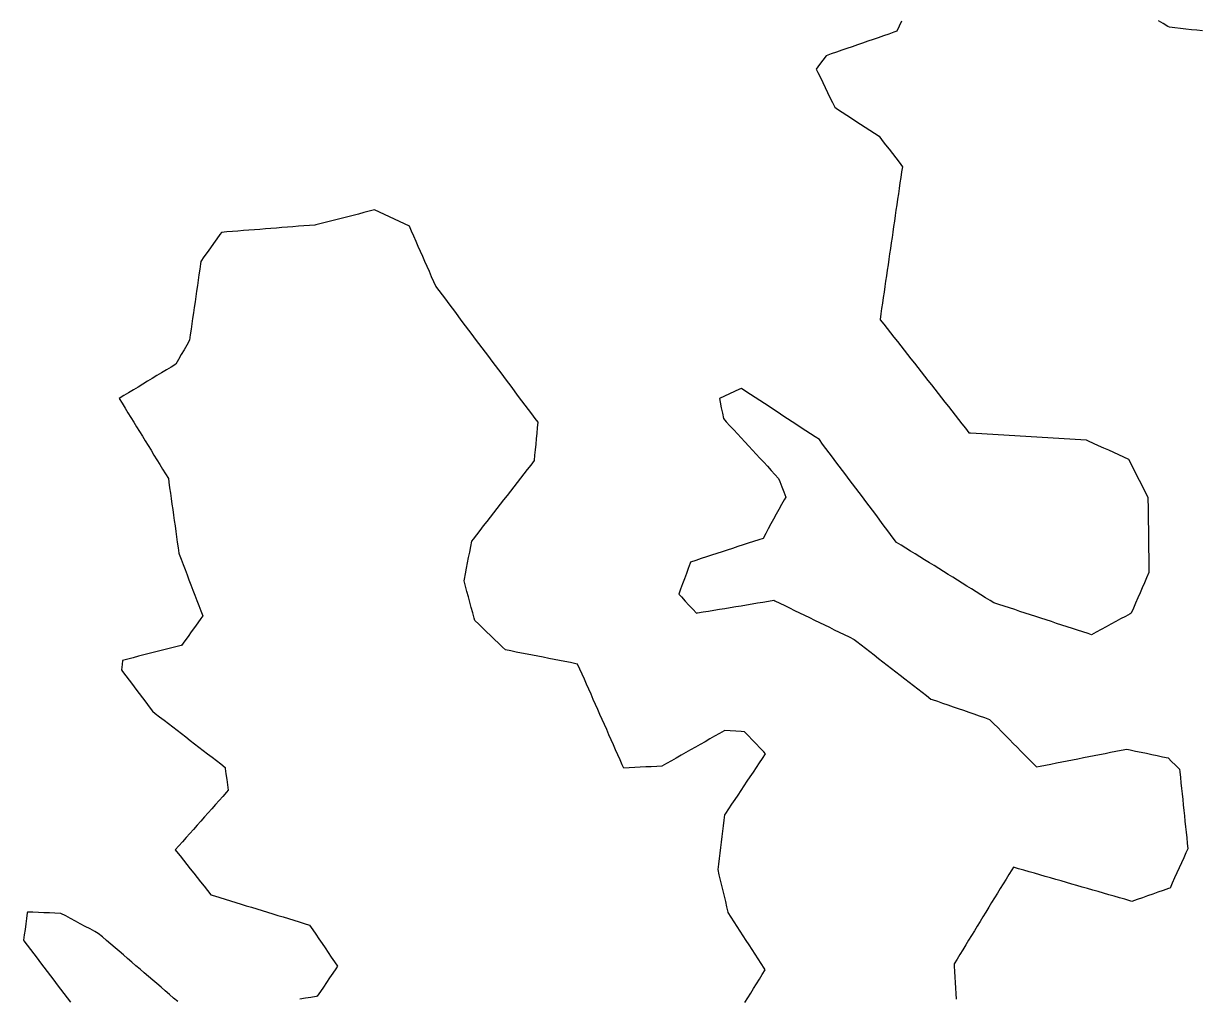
# Model space of a CAD drawing. Header units: millimetres. Extents: x 165 to 2352, y 1753 to 3323.
# Drawn here: x 180.7 to 393.8, y 2428.1 to 2604.8 of the extents above; entities that cross this region are included whole.
import ezdxf

# ---------------------------------------------------------------- set-up
doc = ezdxf.new("R2010")
doc.units = ezdxf.units.MM
doc.layers.add('ALL_ISLANDS', color=7, linetype='Continuous')
doc.layers.add('OUTLINE_ISLAND_01', color=7, linetype='Continuous')

msp = doc.modelspace()

# ---------------------------------------------------------------- linework, layer by layer
at = {"layer": 'ALL_ISLANDS'}
for points in [[(339.7696, 2605.2237), (339.3662, 2604.3087), (338.9629, 2603.3936), (338.4174, 2603.2054), (337.4721, 2602.8792), (336.5268, 2602.5529), (335.5815, 2602.2267), (334.6363, 2601.9005), (333.691, 2601.5743), (332.7457, 2601.2481), (331.8004, 2600.9218), (330.8551, 2600.5956), (329.9098, 2600.2694), (328.9645, 2599.9432), (328.0192, 2599.617), (327.0739, 2599.2907), (326.1286, 2598.9645), (326.1264, 2598.9615), (325.5376, 2598.1531), (324.9489, 2597.3448), (324.3602, 2596.5365), (324.6604, 2595.9126), (325.094, 2595.0115), (325.5275, 2594.1104), (325.9611, 2593.2093), (326.3947, 2592.3082), (326.8283, 2591.4071), (327.2619, 2590.506), (327.6955, 2589.6048), (328.1882, 2589.2849), (329.0269, 2588.7403), (329.8655, 2588.1957), (330.7042, 2587.651), (331.5429, 2587.1064), (332.3816, 2586.5618), (333.2203, 2586.0172), (334.059, 2585.4726), (334.8976, 2584.9279), (335.7363, 2584.3833), (336.3182, 2583.6183), (336.9235, 2582.8223), (337.5289, 2582.0264), (338.1343, 2581.2304), (338.7396, 2580.4345), (339.345, 2579.6385), (339.9504, 2578.8426), (339.8098, 2577.8821), (339.665, 2576.8926), (339.5203, 2575.9031), (339.3755, 2574.9137), (339.2307, 2573.9242), (339.0859, 2572.9347), (338.9412, 2571.9453), (338.7964, 2570.9558), (338.6516, 2569.9664), (338.5068, 2568.9769), (338.3621, 2567.9874), (338.2173, 2566.998), (338.0725, 2566.0085), (337.9277, 2565.019), (337.7829, 2564.0296), (337.6382, 2563.0401), (337.4934, 2562.0506), (337.3486, 2561.0612), (337.2038, 2560.0717), (337.0591, 2559.0822), (336.9143, 2558.0928), (336.7695, 2557.1033), (336.6247, 2556.1139), (336.48, 2555.1244), (336.3352, 2554.1349), (336.1904, 2553.1455), (336.0456, 2552.156), (335.9009, 2551.1665), (335.9554, 2551.0969), (336.5721, 2550.3097), (337.1888, 2549.5225), (337.8055, 2548.7353), (338.4222, 2547.9481), (339.0389, 2547.1609), (339.6556, 2546.3737), (340.2723, 2545.5865), (340.8889, 2544.7993), (341.5056, 2544.0121), (342.1223, 2543.2249), (342.739, 2542.4377), (343.3557, 2541.6505), (343.9724, 2540.8632), (344.5891, 2540.076), (345.2058, 2539.2888), (345.8225, 2538.5016), (346.4392, 2537.7144), (347.0559, 2536.9272), (347.6726, 2536.14), (348.2893, 2535.3528), (348.906, 2534.5656), (349.5226, 2533.7784), (350.1393, 2532.9912), (350.756, 2532.204), (351.3727, 2531.4168), (351.9894, 2530.6296), (352.3266, 2530.6086), (353.3247, 2530.5466), (354.3228, 2530.4846), (355.3208, 2530.4226), (356.3189, 2530.3606), (357.317, 2530.2986), (358.3151, 2530.2366), (359.3131, 2530.1746), (360.3112, 2530.1126), (361.3093, 2530.0506), (362.3074, 2529.9886), (363.3054, 2529.9266), (364.3035, 2529.8646), (365.3016, 2529.8025), (366.2997, 2529.7405), (367.2977, 2529.6785), (368.2958, 2529.6165), (369.2939, 2529.5545), (370.292, 2529.4925), (371.29, 2529.4305), (372.2881, 2529.3685), (373.2862, 2529.3065), (373.6387, 2529.1461), (374.5489, 2528.7318), (375.4591, 2528.3176), (376.3692, 2527.9034), (377.2794, 2527.4892), (378.1896, 2527.0749), (379.0998, 2526.6607), (380.0099, 2526.2465), (380.9201, 2525.8322), (381.2743, 2525.1373), (381.7284, 2524.2463), (382.1825, 2523.3554), (382.6366, 2522.4644), (383.0907, 2521.5735), (383.5448, 2520.6825), (383.9988, 2519.7916), (384.4529, 2518.9006), (384.4606, 2518.3295), (384.474, 2517.3296), (384.4875, 2516.3297), (384.5009, 2515.3298), (384.5144, 2514.3299), (384.5278, 2513.33), (384.5412, 2512.3301), (384.5547, 2511.3302), (384.5681, 2510.3303), (384.5815, 2509.3303), (384.595, 2508.3304), (384.6084, 2507.3305), (384.6219, 2506.3306), (384.6353, 2505.3307), (384.6042, 2505.2587), (384.208, 2504.3406), (383.8117, 2503.4225), (383.4154, 2502.5043), (383.0192, 2501.5862), (382.6229, 2500.668), (382.2267, 2499.7499), (381.8304, 2498.8318), (381.4341, 2497.9136), (381.2512, 2497.8144), (380.3721, 2497.3378), (379.493, 2496.8611), (378.6139, 2496.3844), (377.7348, 2495.9078), (376.8557, 2495.4311), (375.9766, 2494.9545), (375.0975, 2494.4778), (374.2185, 2494.0011), (373.6148, 2494.1986), (372.6643, 2494.5094), (371.7139, 2494.8202), (370.7634, 2495.1311), (369.813, 2495.4419), (368.8625, 2495.7528), (367.912, 2496.0636), (366.9616, 2496.3744), (366.0111, 2496.6853), (365.0606, 2496.9961), (364.1102, 2497.307), (363.1597, 2497.6178), (362.2093, 2497.9286), (361.2588, 2498.2395), (360.3083, 2498.5503), (359.3579, 2498.8612), (358.4074, 2499.172), (357.4569, 2499.4828), (356.5065, 2499.7937), (355.8767, 2500.1855), (355.0276, 2500.7138), (354.1785, 2501.242), (353.3294, 2501.7703), (352.4803, 2502.2985), (351.6312, 2502.8268), (350.7822, 2503.355), (349.9331, 2503.8833), (349.084, 2504.4115), (348.2349, 2504.9398), (347.3858, 2505.468), (346.5367, 2505.9963), (345.6876, 2506.5245), (344.8385, 2507.0528), (343.9895, 2507.5811), (343.1404, 2508.1093), (342.2913, 2508.6376), (341.4422, 2509.1658), (340.5931, 2509.6941), (339.744, 2510.2223), (338.8949, 2510.7506), (338.7233, 2510.9789), (338.1225, 2511.7783), (337.5217, 2512.5777), (336.9209, 2513.3771), (336.3201, 2514.1765), (335.7193, 2514.9759), (335.1185, 2515.7753), (334.5176, 2516.5747), (333.9168, 2517.3741), (333.316, 2518.1734), (332.7152, 2518.9728), (332.1144, 2519.7722), (331.5136, 2520.5716), (330.9128, 2521.371), (330.312, 2522.1704), (329.7112, 2522.9698), (329.1104, 2523.7692), (328.5096, 2524.5686), (327.9087, 2525.368), (327.3079, 2526.1674), (326.7071, 2526.9668), (326.1063, 2527.7662), (325.5055, 2528.5655), (324.9047, 2529.3649), (324.144, 2529.8652), (323.3085, 2530.4147), (322.4729, 2530.9642), (321.6374, 2531.5136), (320.8019, 2532.0631), (319.9664, 2532.6126), (319.1309, 2533.1621), (318.2954, 2533.7115), (317.4599, 2534.261), (316.6244, 2534.8105), (315.7888, 2535.3599), (314.9533, 2535.9094), (314.1178, 2536.4589), (313.2823, 2537.0083), (312.4468, 2537.5578), (311.6113, 2538.1073), (310.7758, 2538.6568), (310.4538, 2538.5048), (309.5494, 2538.0781), (308.6451, 2537.6513), (307.7407, 2537.2246), (306.8363, 2536.7978), (306.9599, 2536.1343), (307.1429, 2535.1512), (307.326, 2534.1681), (307.509, 2533.185), (308.0349, 2532.6155), (308.7134, 2531.8809), (309.3918, 2531.1463), (310.0703, 2530.4116), (310.7487, 2529.677), (311.4272, 2528.9423), (312.1057, 2528.2077), (312.7841, 2527.4731), (313.4626, 2526.7384), (314.141, 2526.0038), (314.8195, 2525.2691), (315.4979, 2524.5345), (316.1764, 2523.7999), (316.8549, 2523.0652), (317.5333, 2522.3306), (317.7496, 2521.7576), (318.1027, 2520.822), (318.4558, 2519.8864), (318.8089, 2518.9508), (318.5499, 2518.4793), (318.0686, 2517.6028), (317.5872, 2516.7263), (317.1058, 2515.8498), (316.6244, 2514.9732), (316.143, 2514.0967), (315.6617, 2513.2202), (315.1803, 2512.3437), (314.6989, 2511.4672), (313.9342, 2511.2169), (312.9838, 2510.9059), (312.0334, 2510.5948), (311.083, 2510.2838), (310.1326, 2509.9728), (309.1822, 2509.6617), (308.2318, 2509.3507), (307.2814, 2509.0396), (306.331, 2508.7286), (305.3806, 2508.4176), (304.4302, 2508.1065), (303.4799, 2507.7955), (302.5295, 2507.4844), (301.5791, 2507.1734), (301.5052, 2506.9732), (301.1591, 2506.035), (300.8129, 2505.0968), (300.4668, 2504.1587), (300.1206, 2503.2205), (299.7745, 2502.2823), (299.4283, 2501.3441), (299.8987, 2500.8443), (300.584, 2500.1161), (301.2693, 2499.3879), (301.9547, 2498.6597), (302.64, 2497.9314), (302.8449, 2497.9653), (303.8315, 2498.1281), (304.8182, 2498.291), (305.8048, 2498.4539), (306.7915, 2498.6168), (307.7781, 2498.7796), (308.7648, 2498.9425), (309.7514, 2499.1054), (310.7381, 2499.2683), (311.7247, 2499.4311), (312.7114, 2499.594), (313.698, 2499.7569), (314.6846, 2499.9198), (315.6713, 2500.0826), (316.6579, 2500.2455), (316.8259, 2500.1638), (317.725, 2499.7261), (318.6242, 2499.2885), (319.5233, 2498.8508), (320.4225, 2498.4132), (321.3216, 2497.9755), (322.2207, 2497.5379), (323.1199, 2497.1002), (324.019, 2496.6626), (324.9182, 2496.2249), (325.8173, 2495.7873), (326.7165, 2495.3496), (327.6156, 2494.912), (328.5148, 2494.4743), (329.4139, 2494.0367), (330.3131, 2493.599), (331.2122, 2493.1614), (331.6876, 2492.7913), (332.4767, 2492.1771), (333.2659, 2491.5629), (334.055, 2490.9487), (334.8442, 2490.3345), (335.6333, 2489.7203), (336.4224, 2489.1061), (337.2116, 2488.4919), (338.0007, 2487.8776), (338.7899, 2487.2634), (339.579, 2486.6492), (340.3681, 2486.035), (341.1573, 2485.4208), (341.9464, 2484.8066), (342.7356, 2484.1924), (343.5247, 2483.5782), (344.3138, 2482.9639), (345.103, 2482.3497), (345.3582, 2482.2615), (346.3033, 2481.9346), (347.2483, 2481.6077), (348.1934, 2481.2808), (349.1385, 2480.9539), (350.0835, 2480.627), (351.0286, 2480.3001), (351.9736, 2479.9732), (352.9187, 2479.6463), (353.8638, 2479.3194), (354.8088, 2478.9925), (355.7539, 2478.6656), (355.8297, 2478.5888), (356.5319, 2477.8769), (357.2342, 2477.1649), (357.9364, 2476.453), (358.6387, 2475.7411), (359.341, 2475.0292), (360.0432, 2474.3172), (360.7455, 2473.6053), (361.4477, 2472.8934), (362.15, 2472.1815), (362.8522, 2471.4695), (363.5545, 2470.7576), (364.2567, 2470.0457), (364.91, 2470.1744), (365.8911, 2470.3677), (366.8722, 2470.561), (367.8534, 2470.7543), (368.8345, 2470.9476), (369.8157, 2471.1409), (370.7968, 2471.3342), (371.7779, 2471.5275), (372.7591, 2471.7208), (373.7402, 2471.9141), (374.7214, 2472.1074), (375.7025, 2472.3007), (376.6836, 2472.494), (377.6648, 2472.6873), (378.6459, 2472.8806), (379.6271, 2473.0739), (380.6082, 2473.2672), (381.2431, 2473.1319), (382.2212, 2472.9235), (383.1993, 2472.7152), (384.1773, 2472.5069), (385.1554, 2472.2985), (386.1334, 2472.0902), (387.1115, 2471.8818), (388.0895, 2471.6735), (388.7438, 2471.0373), (389.4608, 2470.3401), (390.1777, 2469.643), (390.231, 2469.1324), (390.3347, 2468.1378), (390.4384, 2467.1432), (390.5422, 2466.1486), (390.6459, 2465.154), (390.7497, 2464.1594), (390.8534, 2463.1648), (390.9572, 2462.1702), (391.0609, 2461.1756), (391.1647, 2460.181), (391.2684, 2459.1864), (391.3722, 2458.1918), (391.4759, 2457.1972), (391.5797, 2456.2026), (391.6834, 2455.208), (391.3459, 2454.4634), (390.9331, 2453.5526), (390.5202, 2452.6418), (390.1074, 2451.731), (389.6946, 2450.8202), (389.2817, 2449.9094), (388.8689, 2448.9986), (388.456, 2448.0878), (388.1548, 2447.982), (387.2113, 2447.6506), (386.2678, 2447.3192), (385.3243, 2446.9878), (384.3808, 2446.6564), (383.4373, 2446.3251), (382.4938, 2445.9937), (381.5503, 2445.6623), (381.1985, 2445.764), (380.2378, 2446.0418), (379.2772, 2446.3195), (378.3165, 2446.5973), (377.3558, 2446.8751), (376.3952, 2447.1528), (375.4345, 2447.4306), (374.4739, 2447.7083), (373.5132, 2447.9861), (372.5526, 2448.2638), (371.5919, 2448.5416), (370.6313, 2448.8194), (369.6706, 2449.0971), (368.71, 2449.3749), (367.7493, 2449.6526), (366.7887, 2449.9304), (365.828, 2450.2082), (364.8674, 2450.4859), (363.9067, 2450.7637), (362.9461, 2451.0414), (361.9854, 2451.3192), (361.0248, 2451.597), (360.0641, 2451.8747), (359.7832, 2451.4158), (359.2611, 2450.5629), (358.7391, 2449.71), (358.217, 2448.8571), (357.6949, 2448.0042), (357.1728, 2447.1513), (356.6507, 2446.2984), (356.1287, 2445.4455), (355.6066, 2444.5926), (355.0845, 2443.7397), (354.5624, 2442.8868), (354.0403, 2442.0339), (353.5183, 2441.181), (352.9962, 2440.3281), (352.4741, 2439.4752), (351.952, 2438.6223), (351.4299, 2437.7694), (350.9079, 2436.9165), (350.3858, 2436.0636), (349.8637, 2435.2107), (349.3416, 2434.3578), (349.3666, 2433.9394), (349.4263, 2432.9412), (349.4859, 2431.943), (349.5455, 2430.9448), (349.6052, 2429.9465), (349.6648, 2428.9483), (349.7244, 2427.9501)], [(394.3108, 2603.4564), (393.3167, 2603.5651), (392.3226, 2603.6738), (391.3285, 2603.7825), (390.3345, 2603.8912), (389.3404, 2603.9999), (388.3463, 2604.1086), (388.0714, 2604.2739), (387.2143, 2604.7891), (386.3573, 2605.3044)], [(311.4251, 2427.3276), (311.949, 2428.1794), (312.4729, 2429.0311), (312.9968, 2429.8829), (313.5208, 2430.7347), (314.0447, 2431.5864), (314.5686, 2432.4382), (315.0925, 2433.29), (314.9146, 2433.5653), (314.372, 2434.4053), (313.8293, 2435.2452), (313.2867, 2436.0852), (312.744, 2436.9252), (312.2013, 2437.7651), (311.6587, 2438.6051), (311.116, 2439.445), (310.5734, 2440.285), (310.0307, 2441.1249), (309.4881, 2441.9649), (308.9454, 2442.8048), (308.4027, 2443.6448), (308.3917, 2443.6915), (308.1612, 2444.6646), (307.9307, 2445.6376), (307.7002, 2446.6107), (307.4698, 2447.5838), (307.2393, 2448.5569), (307.0088, 2449.5299), (306.7783, 2450.503), (306.5478, 2451.4761), (306.6701, 2452.4447), (306.7953, 2453.4368), (306.9205, 2454.429), (307.0457, 2455.4211), (307.1709, 2456.4132), (307.2961, 2457.4054), (307.4213, 2458.3975), (307.5465, 2459.3896), (307.6717, 2460.3818), (307.7969, 2461.3739), (307.9563, 2461.6127), (308.5115, 2462.4444), (309.0667, 2463.2761), (309.6218, 2464.1079), (310.177, 2464.9396), (310.7322, 2465.7713), (311.2874, 2466.6031), (311.8426, 2467.4348), (312.3978, 2468.2665), (312.953, 2469.0982), (313.5081, 2469.93), (314.0633, 2470.7617), (314.6185, 2471.5934), (315.1737, 2472.4251), (314.8193, 2472.7945), (314.127, 2473.5161), (313.4346, 2474.2376), (312.7423, 2474.9592), (312.05, 2475.6808), (311.3576, 2476.4024), (310.7635, 2476.4411), (309.7656, 2476.5061), (308.7677, 2476.5712), (307.7699, 2476.6362), (307.6771, 2476.5838), (306.8068, 2476.0913), (305.9365, 2475.5988), (305.0662, 2475.1063), (304.1959, 2474.6138), (303.3255, 2474.1213), (302.4552, 2473.6288), (301.5849, 2473.1363), (300.7146, 2472.6438), (299.8443, 2472.1513), (298.974, 2471.6588), (298.1036, 2471.1663), (297.2333, 2470.6738), (296.363, 2470.1813), (295.4409, 2470.1341), (294.4422, 2470.0829), (293.4435, 2470.0317), (292.4448, 2469.9805), (291.4461, 2469.9293), (290.4474, 2469.8781), (289.4488, 2469.827), (289.1963, 2470.3981), (288.7919, 2471.3127), (288.3876, 2472.2273), (287.9832, 2473.1419), (287.5789, 2474.0565), (287.1745, 2474.9711), (286.7702, 2475.8857), (286.3658, 2476.8003), (285.9615, 2477.7149), (285.5571, 2478.6295), (285.1528, 2479.5441), (284.7484, 2480.4587), (284.3441, 2481.3733), (283.9397, 2482.2879), (283.5354, 2483.2025), (283.131, 2484.1171), (282.7267, 2485.0317), (282.3223, 2485.9463), (281.918, 2486.8609), (281.5136, 2487.7755), (281.1093, 2488.6901), (280.7737, 2488.7559), (279.7923, 2488.948), (278.811, 2489.1402), (277.8296, 2489.3323), (276.8482, 2489.5245), (275.8669, 2489.7167), (274.8855, 2489.9088), (273.9041, 2490.101), (272.9228, 2490.2932), (271.9414, 2490.4853), (270.9601, 2490.6775), (269.9787, 2490.8696), (268.9973, 2491.0618), (268.016, 2491.254), (267.497, 2491.7538), (266.7768, 2492.4475), (266.0565, 2493.1412), (265.3363, 2493.8349), (264.616, 2494.5286), (263.8958, 2495.2223), (263.1755, 2495.916), (262.4552, 2496.6097), (262.3483, 2497.0062), (262.0878, 2497.9716), (261.8273, 2498.9371), (261.5669, 2499.9026), (261.3064, 2500.8681), (261.0459, 2501.8336), (260.7854, 2502.7991), (260.525, 2503.7645), (260.5887, 2504.0907), (260.7807, 2505.0721), (260.9726, 2506.0535), (261.1646, 2507.0349), (261.3565, 2508.0163), (261.5484, 2508.9977), (261.7404, 2509.9791), (261.9323, 2510.9605), (262.2312, 2511.3452), (262.8447, 2512.1349), (263.4582, 2512.9246), (264.0717, 2513.7143), (264.6852, 2514.504), (265.2987, 2515.2937), (265.9122, 2516.0834), (266.5257, 2516.8731), (267.1392, 2517.6628), (267.7527, 2518.4525), (268.3662, 2519.2422), (268.9797, 2520.0319), (269.5932, 2520.8216), (270.2067, 2521.6113), (270.8202, 2522.401), (271.4337, 2523.1907), (272.0472, 2523.9803), (272.6607, 2524.77), (273.2742, 2525.5597), (273.3687, 2526.5382), (273.4648, 2527.5336), (273.5608, 2528.529), (273.6569, 2529.5244), (273.753, 2530.5197), (273.8491, 2531.5151), (273.9452, 2532.5105), (273.4154, 2533.2158), (272.8149, 2534.0154), (272.2143, 2534.8149), (271.6138, 2535.6145), (271.0132, 2536.4141), (270.4127, 2537.2137), (269.8121, 2538.0133), (269.2116, 2538.8129), (268.611, 2539.6125), (268.0105, 2540.4121), (267.4099, 2541.2117), (266.8094, 2542.0112), (266.2088, 2542.8108), (265.6083, 2543.6104), (265.0077, 2544.41), (264.4072, 2545.2096), (263.8066, 2546.0092), (263.2061, 2546.8088), (262.6055, 2547.6084), (262.005, 2548.4079), (261.4045, 2549.2075), (260.8039, 2550.0071), (260.2034, 2550.8067), (259.6028, 2551.6063), (259.0023, 2552.4059), (258.4017, 2553.2055), (257.8012, 2554.0051), (257.2006, 2554.8046), (256.6001, 2555.6042), (255.9995, 2556.4038), (255.399, 2557.2034), (255.054, 2557.9859), (254.6506, 2558.901), (254.2472, 2559.816), (253.8438, 2560.731), (253.4404, 2561.6461), (253.0371, 2562.5611), (252.6337, 2563.4761), (252.2303, 2564.3912), (251.8269, 2565.3062), (251.4235, 2566.2212), (251.0201, 2567.1363), (250.6168, 2568.0513), (249.7284, 2568.4662), (248.8224, 2568.8894), (247.9163, 2569.3126), (247.0103, 2569.7358), (246.1043, 2570.159), (245.1982, 2570.5822), (244.2922, 2571.0054), (244.2921, 2571.0054), (243.3232, 2570.7577), (242.3543, 2570.5101), (241.3855, 2570.2625), (240.4166, 2570.0148), (239.4478, 2569.7672), (238.4789, 2569.5196), (237.5101, 2569.2719), (236.5412, 2569.0243), (235.5724, 2568.7767), (234.6035, 2568.529), (233.6347, 2568.2814), (233.4922, 2568.2702), (232.4953, 2568.1917), (231.4984, 2568.1132), (230.5015, 2568.0347), (229.5046, 2567.9562), (228.5076, 2567.8777), (227.5107, 2567.7992), (226.5138, 2567.7207), (225.5169, 2567.6422), (224.52, 2567.5637), (223.5231, 2567.4851), (222.5262, 2567.4066), (221.5292, 2567.3281), (220.5323, 2567.2496), (219.5354, 2567.1711), (218.5385, 2567.0926), (217.5416, 2567.0141), (216.5447, 2566.9356), (216.2786, 2566.5591), (215.7016, 2565.7423), (215.1246, 2564.9256), (214.5476, 2564.1089), (213.9705, 2563.2922), (213.3935, 2562.4755), (212.8165, 2561.6587), (212.7574, 2561.246), (212.6157, 2560.2561), (212.474, 2559.2661), (212.3323, 2558.2762), (212.1906, 2557.2863), (212.0489, 2556.2964), (211.9072, 2555.3065), (211.7655, 2554.3166), (211.6238, 2553.3267), (211.4821, 2552.3368), (211.3404, 2551.3469), (211.1987, 2550.357), (211.057, 2549.3671), (210.9152, 2548.3771), (210.7735, 2547.3872), (210.7716, 2547.3838), (210.274, 2546.5164), (209.7764, 2545.649), (209.2788, 2544.7816), (208.7813, 2543.9142), (208.2837, 2543.0468), (207.4334, 2542.5312), (206.5783, 2542.0127), (205.7232, 2541.4943), (204.8681, 2540.9758), (204.013, 2540.4573), (203.1579, 2539.9388), (202.3029, 2539.4204), (201.4478, 2538.9019), (200.5927, 2538.3834), (199.7376, 2537.8649), (198.8825, 2537.3465), (198.0274, 2536.828), (198.0412, 2536.8054), (198.5645, 2535.9533), (199.0878, 2535.1012), (199.6111, 2534.249), (200.1344, 2533.3969), (200.6577, 2532.5447), (201.1811, 2531.6926), (201.7044, 2530.8404), (202.2277, 2529.9883), (202.751, 2529.1361), (203.2743, 2528.284), (203.7976, 2527.4318), (204.3209, 2526.5797), (204.8442, 2525.7275), (205.3675, 2524.8754), (205.8908, 2524.0232), (206.4141, 2523.1711), (206.9374, 2522.319), (207.0317, 2521.646), (207.1705, 2520.6556), (207.3092, 2519.6653), (207.448, 2518.675), (207.5868, 2517.6847), (207.7255, 2516.6943), (207.8643, 2515.704), (208.0031, 2514.7137), (208.1418, 2513.7234), (208.2806, 2512.733), (208.4194, 2511.7427), (208.5581, 2510.7524), (208.6969, 2509.7621), (208.8357, 2508.7717), (208.8915, 2508.6254), (209.248, 2507.6911), (209.6045, 2506.7568), (209.9609, 2505.8225), (210.3174, 2504.8881), (210.6739, 2503.9538), (211.0303, 2503.0195), (211.3868, 2502.0852), (211.7433, 2501.1509), (212.0997, 2500.2166), (212.4562, 2499.2823), (212.8127, 2498.348), (213.1691, 2497.4137), (212.8325, 2496.9449), (212.2493, 2496.1326), (211.666, 2495.3203), (211.0828, 2494.508), (210.4995, 2493.6958), (209.9162, 2492.8835), (209.333, 2492.0712), (209.2748, 2492.0564), (208.3054, 2491.8107), (207.3361, 2491.5649), (206.3668, 2491.3192), (205.3974, 2491.0734), (204.4281, 2490.8277), (203.4588, 2490.5819), (202.4894, 2490.3362), (201.5201, 2490.0904), (200.5508, 2489.8447), (199.5814, 2489.5989), (198.6121, 2489.3532), (198.5373, 2488.606), (198.4378, 2487.6109), (198.6339, 2487.3503), (199.2351, 2486.5512), (199.8363, 2485.752), (200.4374, 2484.9529), (201.0386, 2484.1538), (201.6398, 2483.3547), (202.241, 2482.5556), (202.8422, 2481.7565), (203.4434, 2480.9574), (204.0445, 2480.1583), (204.5657, 2479.755), (205.3565, 2479.1431), (206.1474, 2478.5311), (206.9383, 2477.9191), (207.7292, 2477.3071), (208.52, 2476.6951), (209.3109, 2476.0832), (210.1018, 2475.4712), (210.8927, 2474.8592), (211.6835, 2474.2472), (212.4744, 2473.6353), (213.2653, 2473.0233), (214.0562, 2472.4113), (214.847, 2471.7993), (215.6379, 2471.1873), (216.4288, 2470.5754), (217.2197, 2469.9634), (217.2461, 2469.7685), (217.3803, 2468.7776), (217.5145, 2467.7866), (217.6487, 2466.7957), (217.7829, 2465.8047), (217.4758, 2465.4584), (216.8123, 2464.7102), (216.1487, 2463.9621), (215.4852, 2463.2139), (214.8217, 2462.4658), (214.1582, 2461.7176), (213.4946, 2460.9695), (212.8311, 2460.2213), (212.1676, 2459.4732), (211.5041, 2458.725), (210.8405, 2457.9769), (210.177, 2457.2287), (209.5135, 2456.4806), (208.8499, 2455.7324), (208.1864, 2454.9843), (208.4247, 2454.6846), (209.0472, 2453.9019), (209.6696, 2453.1192), (210.292, 2452.3365), (210.9144, 2451.5538), (211.5368, 2450.7712), (212.1592, 2449.9885), (212.7817, 2449.2058), (213.4041, 2448.4231), (214.0265, 2447.6404), (214.6489, 2446.8577), (215.3243, 2446.6506), (216.2804, 2446.3575), (217.2364, 2446.0643), (218.1925, 2445.7712), (219.1486, 2445.4781), (220.1047, 2445.1849), (221.0607, 2444.8918), (222.0168, 2444.5986), (222.9729, 2444.3055), (223.9289, 2444.0123), (224.885, 2443.7192), (225.8411, 2443.4261), (226.7971, 2443.1329), (227.7532, 2442.8398), (228.7093, 2442.5466), (229.6653, 2442.2535), (230.6214, 2441.9603), (231.5775, 2441.6672), (232.5335, 2441.3741), (232.5415, 2441.3624), (233.1019, 2440.5341), (233.6622, 2439.7059), (234.2226, 2438.8777), (234.783, 2438.0494), (235.3434, 2437.2212), (235.9038, 2436.393), (236.4642, 2435.5647), (237.0246, 2434.7365), (237.5849, 2433.9083), (237.2836, 2433.4614), (236.7245, 2432.6323), (236.1653, 2431.8032), (235.6062, 2430.9741), (235.0471, 2430.1451), (234.488, 2429.316), (233.9288, 2428.4869), (233.7416, 2428.453), (232.7576, 2428.2751), (231.7735, 2428.0971), (230.7895, 2427.9192)], [(208.6489, 2427.4964), (207.8903, 2428.148), (207.1318, 2428.7997), (206.3732, 2429.4513), (205.6147, 2430.1029), (204.8561, 2430.7545), (204.0976, 2431.4061), (203.339, 2432.0577), (202.5805, 2432.7094), (201.8219, 2433.361), (201.0634, 2434.0126), (200.3048, 2434.6642), (199.5463, 2435.3158), (198.7877, 2435.9674), (198.0292, 2436.6191), (197.2706, 2437.2707), (196.5121, 2437.9223), (195.7535, 2438.5739), (194.995, 2439.2255), (194.2364, 2439.8771), (193.6249, 2440.2031), (192.7425, 2440.6734), (191.86, 2441.1438), (190.9775, 2441.6142), (190.0951, 2442.0846), (189.2126, 2442.5549), (188.3301, 2443.0253), (187.4476, 2443.4957), (187.3936, 2443.4978), (186.3944, 2443.538), (185.3952, 2443.5783), (184.396, 2443.6185), (183.3968, 2443.6587), (182.3976, 2443.6989), (181.3984, 2443.7391), (181.3755, 2443.5737), (181.2384, 2442.5832), (181.1013, 2441.5926), (180.9642, 2440.602), (180.8271, 2439.6115), (180.69, 2438.6209), (180.7481, 2438.5442), (181.3518, 2437.7471), (181.9555, 2436.9499), (182.5592, 2436.1527), (183.163, 2435.3555), (183.7667, 2434.5583), (184.3704, 2433.7611), (184.9742, 2432.9639), (185.5779, 2432.1667), (186.1816, 2431.3695), (186.7853, 2430.5723), (187.3891, 2429.7751), (187.9928, 2428.9779), (188.5965, 2428.1808), (189.2002, 2427.3836)]]:
    msp.add_lwpolyline(points, dxfattribs=at)
at = {"layer": 'OUTLINE_ISLAND_01'}
for points in [[(339.7696, 2605.2237), (339.3662, 2604.3087), (338.9629, 2603.3936), (338.4174, 2603.2054), (337.4721, 2602.8792), (336.5268, 2602.5529), (335.5815, 2602.2267), (334.6363, 2601.9005), (333.691, 2601.5743), (332.7457, 2601.2481), (331.8004, 2600.9218), (330.8551, 2600.5956), (329.9098, 2600.2694), (328.9645, 2599.9432), (328.0192, 2599.617), (327.0739, 2599.2907), (326.1286, 2598.9645), (326.1264, 2598.9615), (325.5376, 2598.1531), (324.9489, 2597.3448), (324.3602, 2596.5365), (324.6604, 2595.9126), (325.094, 2595.0115), (325.5275, 2594.1104), (325.9611, 2593.2093), (326.3947, 2592.3082), (326.8283, 2591.4071), (327.2619, 2590.506), (327.6955, 2589.6048), (328.1882, 2589.2849), (329.0269, 2588.7403), (329.8655, 2588.1957), (330.7042, 2587.651), (331.5429, 2587.1064), (332.3816, 2586.5618), (333.2203, 2586.0172), (334.059, 2585.4726), (334.8976, 2584.9279), (335.7363, 2584.3833), (336.3182, 2583.6183), (336.9235, 2582.8223), (337.5289, 2582.0264), (338.1343, 2581.2304), (338.7396, 2580.4345), (339.345, 2579.6385), (339.9504, 2578.8426), (339.8098, 2577.8821), (339.665, 2576.8926), (339.5203, 2575.9031), (339.3755, 2574.9137), (339.2307, 2573.9242), (339.0859, 2572.9347), (338.9412, 2571.9453), (338.7964, 2570.9558), (338.6516, 2569.9664), (338.5068, 2568.9769), (338.3621, 2567.9874), (338.2173, 2566.998), (338.0725, 2566.0085), (337.9277, 2565.019), (337.7829, 2564.0296), (337.6382, 2563.0401), (337.4934, 2562.0506), (337.3486, 2561.0612), (337.2038, 2560.0717), (337.0591, 2559.0822), (336.9143, 2558.0928), (336.7695, 2557.1033), (336.6247, 2556.1139), (336.48, 2555.1244), (336.3352, 2554.1349), (336.1904, 2553.1455), (336.0456, 2552.156), (335.9009, 2551.1665), (335.9554, 2551.0969), (336.5721, 2550.3097), (337.1888, 2549.5225), (337.8055, 2548.7353), (338.4222, 2547.9481), (339.0389, 2547.1609), (339.6556, 2546.3737), (340.2723, 2545.5865), (340.8889, 2544.7993), (341.5056, 2544.0121), (342.1223, 2543.2249), (342.739, 2542.4377), (343.3557, 2541.6505), (343.9724, 2540.8632), (344.5891, 2540.076), (345.2058, 2539.2888), (345.8225, 2538.5016), (346.4392, 2537.7144), (347.0559, 2536.9272), (347.6726, 2536.14), (348.2893, 2535.3528), (348.906, 2534.5656), (349.5226, 2533.7784), (350.1393, 2532.9912), (350.756, 2532.204), (351.3727, 2531.4168), (351.9894, 2530.6296), (352.3266, 2530.6086), (353.3247, 2530.5466), (354.3228, 2530.4846), (355.3208, 2530.4226), (356.3189, 2530.3606), (357.317, 2530.2986), (358.3151, 2530.2366), (359.3131, 2530.1746), (360.3112, 2530.1126), (361.3093, 2530.0506), (362.3074, 2529.9886), (363.3054, 2529.9266), (364.3035, 2529.8646), (365.3016, 2529.8025), (366.2997, 2529.7405), (367.2977, 2529.6785), (368.2958, 2529.6165), (369.2939, 2529.5545), (370.292, 2529.4925), (371.29, 2529.4305), (372.2881, 2529.3685), (373.2862, 2529.3065), (373.6387, 2529.1461), (374.5489, 2528.7318), (375.4591, 2528.3176), (376.3692, 2527.9034), (377.2794, 2527.4892), (378.1896, 2527.0749), (379.0998, 2526.6607), (380.0099, 2526.2465), (380.9201, 2525.8322), (381.2743, 2525.1373), (381.7284, 2524.2463), (382.1825, 2523.3554), (382.6366, 2522.4644), (383.0907, 2521.5735), (383.5448, 2520.6825), (383.9988, 2519.7916), (384.4529, 2518.9006), (384.4606, 2518.3295), (384.474, 2517.3296), (384.4875, 2516.3297), (384.5009, 2515.3298), (384.5144, 2514.3299), (384.5278, 2513.33), (384.5412, 2512.3301), (384.5547, 2511.3302), (384.5681, 2510.3303), (384.5815, 2509.3303), (384.595, 2508.3304), (384.6084, 2507.3305), (384.6219, 2506.3306), (384.6353, 2505.3307), (384.6042, 2505.2587), (384.208, 2504.3406), (383.8117, 2503.4225), (383.4154, 2502.5043), (383.0192, 2501.5862), (382.6229, 2500.668), (382.2267, 2499.7499), (381.8304, 2498.8318), (381.4341, 2497.9136), (381.2512, 2497.8144), (380.3721, 2497.3378), (379.493, 2496.8611), (378.6139, 2496.3844), (377.7348, 2495.9078), (376.8557, 2495.4311), (375.9766, 2494.9545), (375.0975, 2494.4778), (374.2185, 2494.0011), (373.6148, 2494.1986), (372.6643, 2494.5094), (371.7139, 2494.8202), (370.7634, 2495.1311), (369.813, 2495.4419), (368.8625, 2495.7528), (367.912, 2496.0636), (366.9616, 2496.3744), (366.0111, 2496.6853), (365.0606, 2496.9961), (364.1102, 2497.307), (363.1597, 2497.6178), (362.2093, 2497.9286), (361.2588, 2498.2395), (360.3083, 2498.5503), (359.3579, 2498.8612), (358.4074, 2499.172), (357.4569, 2499.4828), (356.5065, 2499.7937), (355.8767, 2500.1855), (355.0276, 2500.7138), (354.1785, 2501.242), (353.3294, 2501.7703), (352.4803, 2502.2985), (351.6312, 2502.8268), (350.7822, 2503.355), (349.9331, 2503.8833), (349.084, 2504.4115), (348.2349, 2504.9398), (347.3858, 2505.468), (346.5367, 2505.9963), (345.6876, 2506.5245), (344.8385, 2507.0528), (343.9895, 2507.5811), (343.1404, 2508.1093), (342.2913, 2508.6376), (341.4422, 2509.1658), (340.5931, 2509.6941), (339.744, 2510.2223), (338.8949, 2510.7506), (338.7233, 2510.9789), (338.1225, 2511.7783), (337.5217, 2512.5777), (336.9209, 2513.3771), (336.3201, 2514.1765), (335.7193, 2514.9759), (335.1185, 2515.7753), (334.5176, 2516.5747), (333.9168, 2517.3741), (333.316, 2518.1734), (332.7152, 2518.9728), (332.1144, 2519.7722), (331.5136, 2520.5716), (330.9128, 2521.371), (330.312, 2522.1704), (329.7112, 2522.9698), (329.1104, 2523.7692), (328.5096, 2524.5686), (327.9087, 2525.368), (327.3079, 2526.1674), (326.7071, 2526.9668), (326.1063, 2527.7662), (325.5055, 2528.5655), (324.9047, 2529.3649), (324.144, 2529.8652), (323.3085, 2530.4147), (322.4729, 2530.9642), (321.6374, 2531.5136), (320.8019, 2532.0631), (319.9664, 2532.6126), (319.1309, 2533.1621), (318.2954, 2533.7115), (317.4599, 2534.261), (316.6244, 2534.8105), (315.7888, 2535.3599), (314.9533, 2535.9094), (314.1178, 2536.4589), (313.2823, 2537.0083), (312.4468, 2537.5578), (311.6113, 2538.1073), (310.7758, 2538.6568), (310.4538, 2538.5048), (309.5494, 2538.0781), (308.6451, 2537.6513), (307.7407, 2537.2246), (306.8363, 2536.7978), (306.9599, 2536.1343), (307.1429, 2535.1512), (307.326, 2534.1681), (307.509, 2533.185), (308.0349, 2532.6155), (308.7134, 2531.8809), (309.3918, 2531.1463), (310.0703, 2530.4116), (310.7487, 2529.677), (311.4272, 2528.9423), (312.1057, 2528.2077), (312.7841, 2527.4731), (313.4626, 2526.7384), (314.141, 2526.0038), (314.8195, 2525.2691), (315.4979, 2524.5345), (316.1764, 2523.7999), (316.8549, 2523.0652), (317.5333, 2522.3306), (317.7496, 2521.7576), (318.1027, 2520.822), (318.4558, 2519.8864), (318.8089, 2518.9508), (318.5499, 2518.4793), (318.0686, 2517.6028), (317.5872, 2516.7263), (317.1058, 2515.8498), (316.6244, 2514.9732), (316.143, 2514.0967), (315.6617, 2513.2202), (315.1803, 2512.3437), (314.6989, 2511.4672), (313.9342, 2511.2169), (312.9838, 2510.9059), (312.0334, 2510.5948), (311.083, 2510.2838), (310.1326, 2509.9728), (309.1822, 2509.6617), (308.2318, 2509.3507), (307.2814, 2509.0396), (306.331, 2508.7286), (305.3806, 2508.4176), (304.4302, 2508.1065), (303.4799, 2507.7955), (302.5295, 2507.4844), (301.5791, 2507.1734), (301.5052, 2506.9732), (301.1591, 2506.035), (300.8129, 2505.0968), (300.4668, 2504.1587), (300.1206, 2503.2205), (299.7745, 2502.2823), (299.4283, 2501.3441), (299.8987, 2500.8443), (300.584, 2500.1161), (301.2693, 2499.3879), (301.9547, 2498.6597), (302.64, 2497.9314), (302.8449, 2497.9653), (303.8315, 2498.1281), (304.8182, 2498.291), (305.8048, 2498.4539), (306.7915, 2498.6168), (307.7781, 2498.7796), (308.7648, 2498.9425), (309.7514, 2499.1054), (310.7381, 2499.2683), (311.7247, 2499.4311), (312.7114, 2499.594), (313.698, 2499.7569), (314.6846, 2499.9198), (315.6713, 2500.0826), (316.6579, 2500.2455), (316.8259, 2500.1638), (317.725, 2499.7261), (318.6242, 2499.2885), (319.5233, 2498.8508), (320.4225, 2498.4132), (321.3216, 2497.9755), (322.2207, 2497.5379), (323.1199, 2497.1002), (324.019, 2496.6626), (324.9182, 2496.2249), (325.8173, 2495.7873), (326.7165, 2495.3496), (327.6156, 2494.912), (328.5148, 2494.4743), (329.4139, 2494.0367), (330.3131, 2493.599), (331.2122, 2493.1614), (331.6876, 2492.7913), (332.4767, 2492.1771), (333.2659, 2491.5629), (334.055, 2490.9487), (334.8442, 2490.3345), (335.6333, 2489.7203), (336.4224, 2489.1061), (337.2116, 2488.4919), (338.0007, 2487.8776), (338.7899, 2487.2634), (339.579, 2486.6492), (340.3681, 2486.035), (341.1573, 2485.4208), (341.9464, 2484.8066), (342.7356, 2484.1924), (343.5247, 2483.5782), (344.3138, 2482.9639), (345.103, 2482.3497), (345.3582, 2482.2615), (346.3033, 2481.9346), (347.2483, 2481.6077), (348.1934, 2481.2808), (349.1385, 2480.9539), (350.0835, 2480.627), (351.0286, 2480.3001), (351.9736, 2479.9732), (352.9187, 2479.6463), (353.8638, 2479.3194), (354.8088, 2478.9925), (355.7539, 2478.6656), (355.8297, 2478.5888), (356.5319, 2477.8769), (357.2342, 2477.1649), (357.9364, 2476.453), (358.6387, 2475.7411), (359.341, 2475.0292), (360.0432, 2474.3172), (360.7455, 2473.6053), (361.4477, 2472.8934), (362.15, 2472.1815), (362.8522, 2471.4695), (363.5545, 2470.7576), (364.2567, 2470.0457), (364.91, 2470.1744), (365.8911, 2470.3677), (366.8722, 2470.561), (367.8534, 2470.7543), (368.8345, 2470.9476), (369.8157, 2471.1409), (370.7968, 2471.3342), (371.7779, 2471.5275), (372.7591, 2471.7208), (373.7402, 2471.9141), (374.7214, 2472.1074), (375.7025, 2472.3007), (376.6836, 2472.494), (377.6648, 2472.6873), (378.6459, 2472.8806), (379.6271, 2473.0739), (380.6082, 2473.2672), (381.2431, 2473.1319), (382.2212, 2472.9235), (383.1993, 2472.7152), (384.1773, 2472.5069), (385.1554, 2472.2985), (386.1334, 2472.0902), (387.1115, 2471.8818), (388.0895, 2471.6735), (388.7438, 2471.0373), (389.4608, 2470.3401), (390.1777, 2469.643), (390.231, 2469.1324), (390.3347, 2468.1378), (390.4384, 2467.1432), (390.5422, 2466.1486), (390.6459, 2465.154), (390.7497, 2464.1594), (390.8534, 2463.1648), (390.9572, 2462.1702), (391.0609, 2461.1756), (391.1647, 2460.181), (391.2684, 2459.1864), (391.3722, 2458.1918), (391.4759, 2457.1972), (391.5797, 2456.2026), (391.6834, 2455.208), (391.3459, 2454.4634), (390.9331, 2453.5526), (390.5202, 2452.6418), (390.1074, 2451.731), (389.6946, 2450.8202), (389.2817, 2449.9094), (388.8689, 2448.9986), (388.456, 2448.0878), (388.1548, 2447.982), (387.2113, 2447.6506), (386.2678, 2447.3192), (385.3243, 2446.9878), (384.3808, 2446.6564), (383.4373, 2446.3251), (382.4938, 2445.9937), (381.5503, 2445.6623), (381.1985, 2445.764), (380.2378, 2446.0418), (379.2772, 2446.3195), (378.3165, 2446.5973), (377.3558, 2446.8751), (376.3952, 2447.1528), (375.4345, 2447.4306), (374.4739, 2447.7083), (373.5132, 2447.9861), (372.5526, 2448.2638), (371.5919, 2448.5416), (370.6313, 2448.8194), (369.6706, 2449.0971), (368.71, 2449.3749), (367.7493, 2449.6526), (366.7887, 2449.9304), (365.828, 2450.2082), (364.8674, 2450.4859), (363.9067, 2450.7637), (362.9461, 2451.0414), (361.9854, 2451.3192), (361.0248, 2451.597), (360.0641, 2451.8747), (359.7832, 2451.4158), (359.2611, 2450.5629), (358.7391, 2449.71), (358.217, 2448.8571), (357.6949, 2448.0042), (357.1728, 2447.1513), (356.6507, 2446.2984), (356.1287, 2445.4455), (355.6066, 2444.5926), (355.0845, 2443.7397), (354.5624, 2442.8868), (354.0403, 2442.0339), (353.5183, 2441.181), (352.9962, 2440.3281), (352.4741, 2439.4752), (351.952, 2438.6223), (351.4299, 2437.7694), (350.9079, 2436.9165), (350.3858, 2436.0636), (349.8637, 2435.2107), (349.3416, 2434.3578), (349.3666, 2433.9394), (349.4263, 2432.9412), (349.4859, 2431.943), (349.5455, 2430.9448), (349.6052, 2429.9465), (349.6648, 2428.9483), (349.7244, 2427.9501)], [(394.3108, 2603.4564), (393.3167, 2603.5651), (392.3226, 2603.6738), (391.3285, 2603.7825), (390.3345, 2603.8912), (389.3404, 2603.9999), (388.3463, 2604.1086), (388.0714, 2604.2739), (387.2143, 2604.7891), (386.3573, 2605.3044)], [(311.4251, 2427.3276), (311.949, 2428.1794), (312.4729, 2429.0311), (312.9968, 2429.8829), (313.5208, 2430.7347), (314.0447, 2431.5864), (314.5686, 2432.4382), (315.0925, 2433.29), (314.9146, 2433.5653), (314.372, 2434.4053), (313.8293, 2435.2452), (313.2867, 2436.0852), (312.744, 2436.9252), (312.2013, 2437.7651), (311.6587, 2438.6051), (311.116, 2439.445), (310.5734, 2440.285), (310.0307, 2441.1249), (309.4881, 2441.9649), (308.9454, 2442.8048), (308.4027, 2443.6448), (308.3917, 2443.6915), (308.1612, 2444.6646), (307.9307, 2445.6376), (307.7002, 2446.6107), (307.4698, 2447.5838), (307.2393, 2448.5569), (307.0088, 2449.5299), (306.7783, 2450.503), (306.5478, 2451.4761), (306.6701, 2452.4447), (306.7953, 2453.4368), (306.9205, 2454.429), (307.0457, 2455.4211), (307.1709, 2456.4132), (307.2961, 2457.4054), (307.4213, 2458.3975), (307.5465, 2459.3896), (307.6717, 2460.3818), (307.7969, 2461.3739), (307.9563, 2461.6127), (308.5115, 2462.4444), (309.0667, 2463.2761), (309.6218, 2464.1079), (310.177, 2464.9396), (310.7322, 2465.7713), (311.2874, 2466.6031), (311.8426, 2467.4348), (312.3978, 2468.2665), (312.953, 2469.0982), (313.5081, 2469.93), (314.0633, 2470.7617), (314.6185, 2471.5934), (315.1737, 2472.4251), (314.8193, 2472.7945), (314.127, 2473.5161), (313.4346, 2474.2376), (312.7423, 2474.9592), (312.05, 2475.6808), (311.3576, 2476.4024), (310.7635, 2476.4411), (309.7656, 2476.5061), (308.7677, 2476.5712), (307.7699, 2476.6362), (307.6771, 2476.5838), (306.8068, 2476.0913), (305.9365, 2475.5988), (305.0662, 2475.1063), (304.1959, 2474.6138), (303.3255, 2474.1213), (302.4552, 2473.6288), (301.5849, 2473.1363), (300.7146, 2472.6438), (299.8443, 2472.1513), (298.974, 2471.6588), (298.1036, 2471.1663), (297.2333, 2470.6738), (296.363, 2470.1813), (295.4409, 2470.1341), (294.4422, 2470.0829), (293.4435, 2470.0317), (292.4448, 2469.9805), (291.4461, 2469.9293), (290.4474, 2469.8781), (289.4488, 2469.827), (289.1963, 2470.3981), (288.7919, 2471.3127), (288.3876, 2472.2273), (287.9832, 2473.1419), (287.5789, 2474.0565), (287.1745, 2474.9711), (286.7702, 2475.8857), (286.3658, 2476.8003), (285.9615, 2477.7149), (285.5571, 2478.6295), (285.1528, 2479.5441), (284.7484, 2480.4587), (284.3441, 2481.3733), (283.9397, 2482.2879), (283.5354, 2483.2025), (283.131, 2484.1171), (282.7267, 2485.0317), (282.3223, 2485.9463), (281.918, 2486.8609), (281.5136, 2487.7755), (281.1093, 2488.6901), (280.7737, 2488.7559), (279.7923, 2488.948), (278.811, 2489.1402), (277.8296, 2489.3323), (276.8482, 2489.5245), (275.8669, 2489.7167), (274.8855, 2489.9088), (273.9041, 2490.101), (272.9228, 2490.2932), (271.9414, 2490.4853), (270.9601, 2490.6775), (269.9787, 2490.8696), (268.9973, 2491.0618), (268.016, 2491.254), (267.497, 2491.7538), (266.7768, 2492.4475), (266.0565, 2493.1412), (265.3363, 2493.8349), (264.616, 2494.5286), (263.8958, 2495.2223), (263.1755, 2495.916), (262.4552, 2496.6097), (262.3483, 2497.0062), (262.0878, 2497.9716), (261.8273, 2498.9371), (261.5669, 2499.9026), (261.3064, 2500.8681), (261.0459, 2501.8336), (260.7854, 2502.7991), (260.525, 2503.7645), (260.5887, 2504.0907), (260.7807, 2505.0721), (260.9726, 2506.0535), (261.1646, 2507.0349), (261.3565, 2508.0163), (261.5484, 2508.9977), (261.7404, 2509.9791), (261.9323, 2510.9605), (262.2312, 2511.3452), (262.8447, 2512.1349), (263.4582, 2512.9246), (264.0717, 2513.7143), (264.6852, 2514.504), (265.2987, 2515.2937), (265.9122, 2516.0834), (266.5257, 2516.8731), (267.1392, 2517.6628), (267.7527, 2518.4525), (268.3662, 2519.2422), (268.9797, 2520.0319), (269.5932, 2520.8216), (270.2067, 2521.6113), (270.8202, 2522.401), (271.4337, 2523.1907), (272.0472, 2523.9803), (272.6607, 2524.77), (273.2742, 2525.5597), (273.3687, 2526.5382), (273.4648, 2527.5336), (273.5608, 2528.529), (273.6569, 2529.5244), (273.753, 2530.5197), (273.8491, 2531.5151), (273.9452, 2532.5105), (273.4154, 2533.2158), (272.8149, 2534.0154), (272.2143, 2534.8149), (271.6138, 2535.6145), (271.0132, 2536.4141), (270.4127, 2537.2137), (269.8121, 2538.0133), (269.2116, 2538.8129), (268.611, 2539.6125), (268.0105, 2540.4121), (267.4099, 2541.2117), (266.8094, 2542.0112), (266.2088, 2542.8108), (265.6083, 2543.6104), (265.0077, 2544.41), (264.4072, 2545.2096), (263.8066, 2546.0092), (263.2061, 2546.8088), (262.6055, 2547.6084), (262.005, 2548.4079), (261.4045, 2549.2075), (260.8039, 2550.0071), (260.2034, 2550.8067), (259.6028, 2551.6063), (259.0023, 2552.4059), (258.4017, 2553.2055), (257.8012, 2554.0051), (257.2006, 2554.8046), (256.6001, 2555.6042), (255.9995, 2556.4038), (255.399, 2557.2034), (255.054, 2557.9859), (254.6506, 2558.901), (254.2472, 2559.816), (253.8438, 2560.731), (253.4404, 2561.6461), (253.0371, 2562.5611), (252.6337, 2563.4761), (252.2303, 2564.3912), (251.8269, 2565.3062), (251.4235, 2566.2212), (251.0201, 2567.1363), (250.6168, 2568.0513), (249.7284, 2568.4662), (248.8224, 2568.8894), (247.9163, 2569.3126), (247.0103, 2569.7358), (246.1043, 2570.159), (245.1982, 2570.5822), (244.2922, 2571.0054), (244.2921, 2571.0054), (243.3232, 2570.7577), (242.3543, 2570.5101), (241.3855, 2570.2625), (240.4166, 2570.0148), (239.4478, 2569.7672), (238.4789, 2569.5196), (237.5101, 2569.2719), (236.5412, 2569.0243), (235.5724, 2568.7767), (234.6035, 2568.529), (233.6347, 2568.2814), (233.4922, 2568.2702), (232.4953, 2568.1917), (231.4984, 2568.1132), (230.5015, 2568.0347), (229.5046, 2567.9562), (228.5076, 2567.8777), (227.5107, 2567.7992), (226.5138, 2567.7207), (225.5169, 2567.6422), (224.52, 2567.5637), (223.5231, 2567.4851), (222.5262, 2567.4066), (221.5292, 2567.3281), (220.5323, 2567.2496), (219.5354, 2567.1711), (218.5385, 2567.0926), (217.5416, 2567.0141), (216.5447, 2566.9356), (216.2786, 2566.5591), (215.7016, 2565.7423), (215.1246, 2564.9256), (214.5476, 2564.1089), (213.9705, 2563.2922), (213.3935, 2562.4755), (212.8165, 2561.6587), (212.7574, 2561.246), (212.6157, 2560.2561), (212.474, 2559.2661), (212.3323, 2558.2762), (212.1906, 2557.2863), (212.0489, 2556.2964), (211.9072, 2555.3065), (211.7655, 2554.3166), (211.6238, 2553.3267), (211.4821, 2552.3368), (211.3404, 2551.3469), (211.1987, 2550.357), (211.057, 2549.3671), (210.9152, 2548.3771), (210.7735, 2547.3872), (210.7716, 2547.3838), (210.274, 2546.5164), (209.7764, 2545.649), (209.2788, 2544.7816), (208.7813, 2543.9142), (208.2837, 2543.0468), (207.4334, 2542.5312), (206.5783, 2542.0127), (205.7232, 2541.4943), (204.8681, 2540.9758), (204.013, 2540.4573), (203.1579, 2539.9388), (202.3029, 2539.4204), (201.4478, 2538.9019), (200.5927, 2538.3834), (199.7376, 2537.8649), (198.8825, 2537.3465), (198.0274, 2536.828), (198.0412, 2536.8054), (198.5645, 2535.9533), (199.0878, 2535.1012), (199.6111, 2534.249), (200.1344, 2533.3969), (200.6577, 2532.5447), (201.1811, 2531.6926), (201.7044, 2530.8404), (202.2277, 2529.9883), (202.751, 2529.1361), (203.2743, 2528.284), (203.7976, 2527.4318), (204.3209, 2526.5797), (204.8442, 2525.7275), (205.3675, 2524.8754), (205.8908, 2524.0232), (206.4141, 2523.1711), (206.9374, 2522.319), (207.0317, 2521.646), (207.1705, 2520.6556), (207.3092, 2519.6653), (207.448, 2518.675), (207.5868, 2517.6847), (207.7255, 2516.6943), (207.8643, 2515.704), (208.0031, 2514.7137), (208.1418, 2513.7234), (208.2806, 2512.733), (208.4194, 2511.7427), (208.5581, 2510.7524), (208.6969, 2509.7621), (208.8357, 2508.7717), (208.8915, 2508.6254), (209.248, 2507.6911), (209.6045, 2506.7568), (209.9609, 2505.8225), (210.3174, 2504.8881), (210.6739, 2503.9538), (211.0303, 2503.0195), (211.3868, 2502.0852), (211.7433, 2501.1509), (212.0997, 2500.2166), (212.4562, 2499.2823), (212.8127, 2498.348), (213.1691, 2497.4137), (212.8325, 2496.9449), (212.2493, 2496.1326), (211.666, 2495.3203), (211.0828, 2494.508), (210.4995, 2493.6958), (209.9162, 2492.8835), (209.333, 2492.0712), (209.2748, 2492.0564), (208.3054, 2491.8107), (207.3361, 2491.5649), (206.3668, 2491.3192), (205.3974, 2491.0734), (204.4281, 2490.8277), (203.4588, 2490.5819), (202.4894, 2490.3362), (201.5201, 2490.0904), (200.5508, 2489.8447), (199.5814, 2489.5989), (198.6121, 2489.3532), (198.5373, 2488.606), (198.4378, 2487.6109), (198.6339, 2487.3503), (199.2351, 2486.5512), (199.8363, 2485.752), (200.4374, 2484.9529), (201.0386, 2484.1538), (201.6398, 2483.3547), (202.241, 2482.5556), (202.8422, 2481.7565), (203.4434, 2480.9574), (204.0445, 2480.1583), (204.5657, 2479.755), (205.3565, 2479.1431), (206.1474, 2478.5311), (206.9383, 2477.9191), (207.7292, 2477.3071), (208.52, 2476.6951), (209.3109, 2476.0832), (210.1018, 2475.4712), (210.8927, 2474.8592), (211.6835, 2474.2472), (212.4744, 2473.6353), (213.2653, 2473.0233), (214.0562, 2472.4113), (214.847, 2471.7993), (215.6379, 2471.1873), (216.4288, 2470.5754), (217.2197, 2469.9634), (217.2461, 2469.7685), (217.3803, 2468.7776), (217.5145, 2467.7866), (217.6487, 2466.7957), (217.7829, 2465.8047), (217.4758, 2465.4584), (216.8123, 2464.7102), (216.1487, 2463.9621), (215.4852, 2463.2139), (214.8217, 2462.4658), (214.1582, 2461.7176), (213.4946, 2460.9695), (212.8311, 2460.2213), (212.1676, 2459.4732), (211.5041, 2458.725), (210.8405, 2457.9769), (210.177, 2457.2287), (209.5135, 2456.4806), (208.8499, 2455.7324), (208.1864, 2454.9843), (208.4247, 2454.6846), (209.0472, 2453.9019), (209.6696, 2453.1192), (210.292, 2452.3365), (210.9144, 2451.5538), (211.5368, 2450.7712), (212.1592, 2449.9885), (212.7817, 2449.2058), (213.4041, 2448.4231), (214.0265, 2447.6404), (214.6489, 2446.8577), (215.3243, 2446.6506), (216.2804, 2446.3575), (217.2364, 2446.0643), (218.1925, 2445.7712), (219.1486, 2445.4781), (220.1047, 2445.1849), (221.0607, 2444.8918), (222.0168, 2444.5986), (222.9729, 2444.3055), (223.9289, 2444.0123), (224.885, 2443.7192), (225.8411, 2443.4261), (226.7971, 2443.1329), (227.7532, 2442.8398), (228.7093, 2442.5466), (229.6653, 2442.2535), (230.6214, 2441.9603), (231.5775, 2441.6672), (232.5335, 2441.3741), (232.5415, 2441.3624), (233.1019, 2440.5341), (233.6622, 2439.7059), (234.2226, 2438.8777), (234.783, 2438.0494), (235.3434, 2437.2212), (235.9038, 2436.393), (236.4642, 2435.5647), (237.0246, 2434.7365), (237.5849, 2433.9083), (237.2836, 2433.4614), (236.7245, 2432.6323), (236.1653, 2431.8032), (235.6062, 2430.9741), (235.0471, 2430.1451), (234.488, 2429.316), (233.9288, 2428.4869), (233.7416, 2428.453), (232.7576, 2428.2751), (231.7735, 2428.0971), (230.7895, 2427.9192)], [(208.6489, 2427.4964), (207.8903, 2428.148), (207.1318, 2428.7997), (206.3732, 2429.4513), (205.6147, 2430.1029), (204.8561, 2430.7545), (204.0976, 2431.4061), (203.339, 2432.0577), (202.5805, 2432.7094), (201.8219, 2433.361), (201.0634, 2434.0126), (200.3048, 2434.6642), (199.5463, 2435.3158), (198.7877, 2435.9674), (198.0292, 2436.6191), (197.2706, 2437.2707), (196.5121, 2437.9223), (195.7535, 2438.5739), (194.995, 2439.2255), (194.2364, 2439.8771), (193.6249, 2440.2031), (192.7425, 2440.6734), (191.86, 2441.1438), (190.9775, 2441.6142), (190.0951, 2442.0846), (189.2126, 2442.5549), (188.3301, 2443.0253), (187.4476, 2443.4957), (187.3936, 2443.4978), (186.3944, 2443.538), (185.3952, 2443.5783), (184.396, 2443.6185), (183.3968, 2443.6587), (182.3976, 2443.6989), (181.3984, 2443.7391), (181.3755, 2443.5737), (181.2384, 2442.5832), (181.1013, 2441.5926), (180.9642, 2440.602), (180.8271, 2439.6115), (180.69, 2438.6209), (180.7481, 2438.5442), (181.3518, 2437.7471), (181.9555, 2436.9499), (182.5592, 2436.1527), (183.163, 2435.3555), (183.7667, 2434.5583), (184.3704, 2433.7611), (184.9742, 2432.9639), (185.5779, 2432.1667), (186.1816, 2431.3695), (186.7853, 2430.5723), (187.3891, 2429.7751), (187.9928, 2428.9779), (188.5965, 2428.1808), (189.2002, 2427.3836)]]:
    msp.add_lwpolyline(points, dxfattribs=at)

doc.saveas('drawing.dxf')
